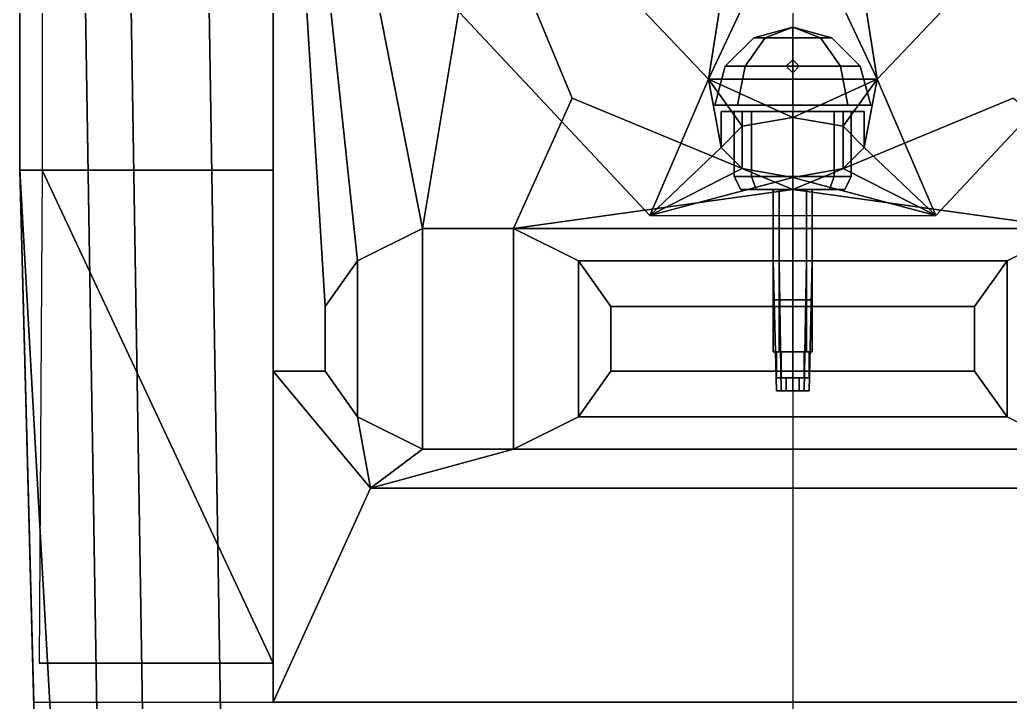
# Model space of a CAD drawing. Header units: millimetres. Extents: x -1.2 to 1.2, y -5.2 to 9.5.
# Drawn here: x -1.19 to 0.335, y -0.96 to 0.092 of the extents above; entities that cross this region are included whole.
import ezdxf

# ---------------------------------------------------------------- set-up
doc = ezdxf.new("R2010")
doc.units = ezdxf.units.MM
for name, color, linetype in [('barrel_37', 1, 'Continuous'), ('h2', 2, 'Continuous'), ('sleeve_37', 5, 'Continuous'), ('superstructure', 3, 'Continuous'), ('turret', 2, 'Continuous')]:
    doc.layers.add(name, color=color, linetype=linetype)

msp = doc.modelspace()

# ---------------------------------------------------------------- linework, layer by layer
for points in [[(-1.146185567010309, 3.680000000000001, -0.1800000000000001), (-1.0425, -2.759999999999999, -0.18), (-1.19, -0.1400000000000006), (-1.19, 2.999999999999999)], [(-1.076185567010309, 3.68, -0.3100000000000001), (-0.9725000000000001, -2.76, -0.31), (-1.0425, -2.76, -0.18), (-1.146185567010309, 3.68, -0.1800000000000001)], [(-0.9561855670103092, 3.68, -0.3700000000000001), (-0.8525, -2.76, -0.37), (-0.9725000000000001, -2.76, -0.31), (-1.076185567010309, 3.68, -0.3100000000000001)], [(0, 3.68, -0.37), (0, -2.76, -0.37), (-0.8525, -2.76, -0.37), (-0.9561855670103092, 3.68, -0.3700000000000001)], [(-1.19, 2.999999999999999), (-1.19, -0.1400000000000003), (-1.19, -0.1400000000000001, 0.3599999999999999), (-1.19, 0.8200000000000001, 0.36)], [(-1.19, 0.8200000000000001, 0.36), (-1.19, -0.1400000000000001, 0.3599999999999999), (-0.8, -0.1400000000000002, 0.3917441860465116), (-0.8, 0.8200000000000001, 0.3917441860465117)], [(-1.19, -0.1400000000000006), (-1.19, -0.1400000000000006), (-1.0425, -2.759999999999998, -0.18), (-1.14, -2.050000000000001)], [(-1.19, -0.1400000000000006), (-1.14, -2.050000000000001), (-1.14, -2.05, 0.38), (-1.168534031413613, -0.96, 0.36)], [(-1.19, -0.1400000000000006), (-1.19, -0.1400000000000006), (-1.168534031413613, -0.96, 0.36), (-1.19, -0.1400000000000001, 0.3599999999999999)], [(-1.19, -0.1400000000000001, 0.3599999999999999), (-1.168534031413613, -0.9600000000000002, 0.36), (-0.8, -0.9599999999999997, 0.3863698801198802), (-0.8, -0.1400000000000002, 0.3917441860465116)]]:
    msp.add_3dface(points)
at = {"layer": 'barrel_37'}
for points in [[(-0.03000000000000001, -0.2800000000000004, 1.45), (-0.02121320343559644, -0.2800000000000004, 1.471213203435596), (-0.02121320343559643, -0.1700000000000001, 1.471213203435596), (-0.03, -0.1700000000000001, 1.45)], [(-0.02121320343559643, -0.2800000000000004, 1.428786796564404), (-0.03000000000000001, -0.2800000000000004, 1.45), (-0.03, -0.1700000000000001, 1.45), (-0.02121320343559642, -0.1700000000000001, 1.428786796564404)], [(-7.959941299845503e-18, -0.2800000000000004, 1.42), (-0.02121320343559643, -0.2800000000000004, 1.428786796564404), (-0.02121320343559642, -0.1700000000000001, 1.428786796564404), (5.510728592200733e-18, -0.1700000000000001, 1.42)], [(-0.02121320343559644, -0.2800000000000004, 1.471213203435596), (-1.530757942277981e-17, -0.2800000000000004, 1.48), (-1.836909530733578e-18, -0.1700000000000001, 1.48), (-0.02121320343559643, -0.1700000000000001, 1.471213203435596)], [(0.02121320343559641, -0.2800000000000004, 1.428786796564404), (-7.959941299845503e-18, -0.2800000000000004, 1.42), (5.510728592200733e-18, -0.1700000000000001, 1.42), (0.02121320343559643, -0.1700000000000001, 1.428786796564404)], [(-1.530757942277981e-17, -0.2800000000000004, 1.48), (0.02121320343559641, -0.2800000000000004, 1.471213203435596), (0.02121320343559642, -0.1700000000000001, 1.471213203435596), (-1.836909530733578e-18, -0.1700000000000001, 1.48)], [(0.02121320343559641, -0.2800000000000004, 1.471213203435596), (0.02999999999999999, -0.2800000000000004, 1.45), (0.03, -0.1700000000000001, 1.45), (0.02121320343559642, -0.1700000000000001, 1.471213203435596)], [(0.02999999999999999, -0.2800000000000004, 1.45), (0.02121320343559641, -0.2800000000000004, 1.428786796564404), (0.02121320343559643, -0.1700000000000001, 1.428786796564404), (0.03, -0.1700000000000001, 1.45)], [(-0.02121320343559643, -0.2800000000000004, 1.471213203435596), (-0.03000000000000001, -0.2800000000000004, 1.45), (-0.02500000000000004, -0.4800000000000006, 1.45), (-0.01767766952966372, -0.4800000000000006, 1.467677669529664)], [(-0.03000000000000001, -0.2800000000000004, 1.45), (-0.02121320343559644, -0.2800000000000004, 1.428786796564404), (-0.01767766952966373, -0.4800000000000006, 1.432322330470336), (-0.02500000000000004, -0.4800000000000006, 1.45)], [(-7.959941299845503e-18, -0.2800000000000004, 1.48), (-0.02121320343559643, -0.2800000000000004, 1.471213203435596), (-0.01767766952966372, -0.4800000000000006, 1.467677669529664), (-3.337052314165995e-17, -0.4800000000000006, 1.475)], [(-0.02121320343559644, -0.2800000000000004, 1.428786796564404), (-1.530757942277981e-17, -0.2800000000000004, 1.42), (-3.949355491077177e-17, -0.4800000000000006, 1.425), (-0.01767766952966373, -0.4800000000000006, 1.432322330470336)], [(0.02121320343559641, -0.2800000000000004, 1.471213203435596), (-7.959941299845503e-18, -0.2800000000000004, 1.48), (-3.337052314165995e-17, -0.4800000000000006, 1.475), (0.01767766952966365, -0.4800000000000006, 1.467677669529664)], [(-1.530757942277981e-17, -0.2800000000000004, 1.42), (0.02121320343559641, -0.2800000000000004, 1.428786796564404), (0.01767766952966365, -0.4800000000000006, 1.432322330470336), (-3.949355491077177e-17, -0.4800000000000006, 1.425)], [(0.02999999999999999, -0.2800000000000004, 1.45), (0.02121320343559641, -0.2800000000000004, 1.471213203435596), (0.01767766952966365, -0.4800000000000006, 1.467677669529664), (0.02499999999999996, -0.4800000000000006, 1.45)], [(0.02121320343559641, -0.2800000000000004, 1.428786796564404), (0.02999999999999999, -0.2800000000000004, 1.45), (0.02499999999999996, -0.4800000000000006, 1.45), (0.01767766952966365, -0.4800000000000006, 1.432322330470336)], [(0.01767766952966365, -0.4800000000000006, 1.432322330470336), (-0.02500000000000004, -0.4800000000000006, 1.45), (-0.01767766952966373, -0.4800000000000006, 1.432322330470336), (-3.969752044447065e-17, -0.4800000000000006, 1.425)], [(0.02499999999999996, -0.4800000000000006, 1.45), (-0.01767766952966372, -0.4800000000000006, 1.467677669529664), (-0.02500000000000004, -0.4800000000000006, 1.45), (0.01767766952966365, -0.4800000000000006, 1.432322330470336)], [(0.01767766952966365, -0.4800000000000006, 1.467677669529664), (-3.337052314165995e-17, -0.4800000000000006, 1.475), (-0.01767766952966372, -0.4800000000000006, 1.467677669529664), (0.02499999999999996, -0.4800000000000006, 1.45)]]:
    msp.add_3dface(points, dxfattribs=at)
at = {"layer": 'h2'}
msp.add_3dface([(0, 3.68, -0.37), (0, -2.76, -0.37), (0.8525, -2.76, -0.37), (0.9561855670103094, 3.68, -0.3700000000000001)], dxfattribs=at)
at = {"layer": 'sleeve_37'}
for points in [[(-0.06363961030678927, -0.05, 1.473639610306789), (-0.09, -0.05, 1.41), (-0.09, -0.15, 1.41), (-0.06363961030678927, -0.15, 1.473639610306789)], [(-0.09, -0.05, 1.41), (-0.06363961030678929, -0.05, 1.346360389693211), (-0.06363961030678929, -0.15, 1.346360389693211), (-0.09, -0.15, 1.41)], [(-0.06363961030678929, -0.05, 1.346360389693211), (-1.653218577660209e-17, -0.05, 1.32), (-1.653218577660209e-17, -0.15, 1.32), (-0.06363961030678929, -0.15, 1.346360389693211)], [(5.510728592200698e-18, -0.05, 1.5), (-0.06363961030678927, -0.05, 1.473639610306789), (-0.06363961030678927, -0.15, 1.473639610306789), (5.510728592200698e-18, -0.15, 1.5)], [(-1.653218577660209e-17, -0.05, 1.32), (0.06363961030678926, -0.05, 1.346360389693211), (0.06363961030678926, -0.15, 1.346360389693211), (-1.653218577660209e-17, -0.15, 1.32)], [(0.06363961030678927, -0.05, 1.473639610306789), (5.510728592200698e-18, -0.05, 1.5), (5.510728592200698e-18, -0.15, 1.5), (0.06363961030678927, -0.15, 1.473639610306789)], [(0.09, -0.05, 1.41), (0.06363961030678927, -0.05, 1.473639610306789), (0.06363961030678927, -0.15, 1.473639610306789), (0.09, -0.15, 1.41)], [(0.06363961030678926, -0.05, 1.346360389693211), (0.09, -0.05, 1.41), (0.09, -0.15, 1.41), (0.06363961030678926, -0.15, 1.346360389693211)], [(-0.08, -0.17, 1.41), (-0.05656854249492381, -0.17, 1.466568542494924), (-0.06363961030678929, -0.15, 1.473639610306789), (-0.09, -0.15, 1.41)], [(-0.0565685424949238, -0.17, 1.353431457505076), (-0.08, -0.17, 1.41), (-0.09, -0.15, 1.41), (-0.06363961030678927, -0.15, 1.346360389693211)], [(-0.05656854249492381, -0.17, 1.466568542494924), (-1.469527624586853e-17, -0.17, 1.49), (-1.653218577660209e-17, -0.1500000000000001, 1.5), (-0.06363961030678929, -0.15, 1.473639610306789)], [(4.898425415289509e-18, -0.17, 1.33), (-0.0565685424949238, -0.17, 1.353431457505076), (-0.06363961030678927, -0.15, 1.346360389693211), (5.510728592200698e-18, -0.15, 1.32)], [(-1.469527624586853e-17, -0.17, 1.49), (0.05656854249492379, -0.17, 1.466568542494924), (0.06363961030678926, -0.15, 1.473639610306789), (-1.653218577660209e-17, -0.1500000000000001, 1.5)], [(0.0565685424949238, -0.17, 1.353431457505076), (4.898425415289509e-18, -0.17, 1.33), (5.510728592200698e-18, -0.15, 1.32), (0.06363961030678927, -0.15, 1.346360389693211)], [(0.05656854249492379, -0.17, 1.466568542494924), (0.08, -0.17, 1.41), (0.09, -0.15, 1.41), (0.06363961030678926, -0.15, 1.473639610306789)], [(0.08, -0.17, 1.41), (0.0565685424949238, -0.17, 1.353431457505076), (0.06363961030678927, -0.15, 1.346360389693211), (0.09, -0.15, 1.41)], [(-0.08000000000000007, -0.1700000000000001, 1.41), (-0.05656854249492405, -0.1700000000000001, 1.353431457505076), (-0.02121320343559642, -0.1700000000000001, 1.368786796564404), (-0.03, -0.1700000000000001, 1.39)], [(-0.05656854249492382, -0.17, 1.466568542494924), (-0.08000000000000007, -0.17, 1.41), (-0.03, -0.1700000000000001, 1.39), (-0.02121320343559643, -0.1700000000000001, 1.411213203435597)], [(-0.02121320343559643, -0.1700000000000001, 1.471213203435596), (-0.05656854249492382, -0.17, 1.466568542494924), (-0.03, -0.1700000000000001, 1.45)], [(0, -0.17, 1.49), (-0.05656854249492382, -0.17, 1.466568542494924), (-0.02121320343559643, -0.1700000000000001, 1.471213203435596), (0, -0.1700000000000001, 1.48)], [(-0.03, -0.1700000000000001, 1.45), (-0.05656854249492392, -0.17, 1.466568542494924), (-0.02121320343559643, -0.1700000000000001, 1.411213203435597), (-0.02121320343559642, -0.1700000000000001, 1.428786796564404)], [(-0.05656854249492382, -0.17, 1.353431457505076), (-3.06287113727155e-17, -0.17, 1.33), (5.510728592200733e-18, -0.1700000000000001, 1.36), (-0.02121320343559642, -0.1700000000000001, 1.368786796564404)], [(-0.03000000000000001, -0.2800000000000004, 1.39), (-0.02121320343559644, -0.2800000000000004, 1.411213203435597), (-0.02121320343559643, -0.1700000000000001, 1.411213203435597), (-0.03, -0.1700000000000001, 1.39)], [(-0.02121320343559645, -0.4200000000000001, 1.368786796564404), (-0.03000000000000003, -0.4200000000000001, 1.39), (-0.03, -0.1700000000000001, 1.39), (-0.02121320343559642, -0.1700000000000001, 1.368786796564404)], [(-0.02121320343559642, -0.1700000000000001, 1.428786796564404), (-0.02121320343559642, -0.1700000000000001, 1.428786796564404), (-0.02121320343559644, -0.1700000000000001, 1.411213203435597), (-5.342948306008566e-16, -0.1700000000000001, 1.42)], [(-0.02121320343559644, -0.2800000000000004, 1.411213203435597), (-1.530757942277981e-17, -0.2800000000000004, 1.420000000000001), (-1.836909530733578e-18, -0.1700000000000001, 1.420000000000001), (-0.02121320343559643, -0.1700000000000001, 1.411213203435597)], [(-2.51044302533587e-17, -0.4200000000000001, 1.36), (-0.02121320343559645, -0.4200000000000001, 1.368786796564404), (-0.02121320343559642, -0.1700000000000001, 1.368786796564404), (5.510728592200733e-18, -0.1700000000000001, 1.36)], [(0.05656854249492379, -0.17, 1.466568542494924), (0, -0.17, 1.49), (0, -0.1700000000000001, 1.48), (0.02121320343559642, -0.1700000000000001, 1.471213203435596)], [(0.02121320343559643, -0.1700000000000001, 1.428786796564404), (0.02121320343559643, -0.1700000000000001, 1.428786796564404), (6.938893903907228e-18, -0.1700000000000001, 1.42), (0.02121320343559642, -0.1700000000000001, 1.411213203435597)], [(-3.06287113727155e-17, -0.17, 1.33), (0.05656854249492382, -0.17, 1.353431457505076), (0.02121320343559643, -0.1700000000000001, 1.368786796564404), (5.510728592200733e-18, -0.1700000000000001, 1.36)], [(-1.530757942277981e-17, -0.2800000000000004, 1.420000000000001), (0.02121320343559641, -0.2800000000000004, 1.411213203435597), (0.02121320343559642, -0.1700000000000001, 1.411213203435597), (-1.836909530733578e-18, -0.1700000000000001, 1.420000000000001)], [(0.0212132034355964, -0.4200000000000001, 1.368786796564404), (-2.51044302533587e-17, -0.4200000000000001, 1.36), (5.510728592200733e-18, -0.1700000000000001, 1.36), (0.02121320343559643, -0.1700000000000001, 1.368786796564404)], [(0.056568542494924, -0.17, 1.466568542494924), (0.02121320343559642, -0.1700000000000001, 1.471213203435596), (0.02121320343559642, -0.1700000000000001, 1.471213203435596), (0.03, -0.1700000000000001, 1.45)], [(0.056568542494924, -0.17, 1.466568542494924), (0.03, -0.1700000000000001, 1.45), (0.02121320343559643, -0.1700000000000001, 1.428786796564404), (0.02121320343559642, -0.1700000000000001, 1.411213203435597)], [(0.08000000000000007, -0.17, 1.41), (0.05656854249492382, -0.17, 1.466568542494924), (0.02121320343559642, -0.1700000000000001, 1.411213203435597), (0.03, -0.1700000000000001, 1.39)], [(0.05656854249492382, -0.17, 1.353431457505076), (0.08000000000000007, -0.17, 1.41), (0.03, -0.1700000000000001, 1.39), (0.02121320343559643, -0.1700000000000001, 1.368786796564404)], [(0.02121320343559641, -0.2800000000000004, 1.411213203435597), (0.02999999999999999, -0.2800000000000004, 1.39), (0.03, -0.1700000000000001, 1.39), (0.02121320343559642, -0.1700000000000001, 1.411213203435597)], [(0.02999999999999997, -0.4200000000000001, 1.39), (0.0212132034355964, -0.4200000000000001, 1.368786796564404), (0.02121320343559643, -0.1700000000000001, 1.368786796564404), (0.03, -0.1700000000000001, 1.39)], [(-0.03000000000000001, -0.2800000000000004, 1.46), (-0.02121320343559644, -0.2800000000000004, 1.481213203435597), (-0.02121320343559644, -0.2800000000000004, 1.471213203435596), (-0.03000000000000001, -0.2800000000000004, 1.45)], [(-0.03000000000000002, -0.3400000000000009, 1.46), (-0.02121320343559645, -0.3400000000000009, 1.481213203435597), (-0.02121320343559644, -0.2800000000000004, 1.481213203435597), (-0.03000000000000001, -0.2800000000000004, 1.46)], [(-0.02121320343559644, -0.2800000000000004, 1.411213203435597), (-0.03000000000000001, -0.2800000000000004, 1.45), (-0.02121320343559643, -0.2800000000000004, 1.428786796564404)], [(-0.03000000000000001, -0.2800000000000004, 1.39), (-0.03000000000000001, -0.2800000000000004, 1.45), (-0.02121320343559644, -0.2800000000000004, 1.411213203435597)], [(-0.03000000000000002, -0.3400000000000009, 1.39), (-0.03000000000000002, -0.3400000000000009, 1.46), (-0.03000000000000001, -0.2800000000000004, 1.46), (-0.03000000000000001, -0.2800000000000004, 1.39)], [(-0.02121320343559644, -0.2800000000000004, 1.411213203435597), (-0.02121320343559643, -0.2800000000000004, 1.428786796564404), (-1.694011684399985e-17, -0.2800000000000004, 1.420000000000001)], [(-0.02121320343559644, -0.2800000000000004, 1.481213203435597), (-1.694011684399985e-17, -0.2800000000000004, 1.49), (-1.530757942277981e-17, -0.2800000000000004, 1.48), (-0.02121320343559644, -0.2800000000000004, 1.471213203435596)], [(-0.02121320343559645, -0.3400000000000009, 1.481213203435597), (-2.265521754571413e-17, -0.3400000000000009, 1.49), (-1.530757942277981e-17, -0.2800000000000004, 1.49), (-0.02121320343559644, -0.2800000000000004, 1.481213203435597)], [(0.02121320343559641, -0.2800000000000004, 1.411213203435597), (-1.694011684400202e-17, -0.2800000000000182, 1.420000000000001), (0.02121320343559641, -0.2800000000000004, 1.428786796564404)], [(-1.694011684399985e-17, -0.2800000000000004, 1.49), (0.02121320343559641, -0.2800000000000004, 1.481213203435597), (0.02121320343559641, -0.2800000000000004, 1.471213203435596), (-1.530757942277981e-17, -0.2800000000000004, 1.48)], [(-2.265521754571413e-17, -0.3400000000000009, 1.49), (0.0212132034355964, -0.3400000000000009, 1.481213203435597), (0.02121320343559641, -0.2800000000000004, 1.481213203435597), (-1.530757942277981e-17, -0.2800000000000004, 1.49)], [(0.02121320343559641, -0.2800000000000004, 1.481213203435597), (0.02999999999999999, -0.2800000000000004, 1.46), (0.02999999999999999, -0.2800000000000004, 1.45), (0.02121320343559641, -0.2800000000000004, 1.471213203435596)], [(0.0212132034355964, -0.3400000000000009, 1.481213203435597), (0.02999999999999998, -0.3400000000000009, 1.46), (0.02999999999999999, -0.2800000000000004, 1.46), (0.02121320343559641, -0.2800000000000004, 1.481213203435597)], [(0.02121320343559664, -0.2800000000000182, 1.411213203435597), (0.02121320343559641, -0.2800000000000182, 1.428786796564404), (0.02999999999999999, -0.2800000000000004, 1.45)], [(0.02999999999999999, -0.2800000000000004, 1.39), (0.02121320343559641, -0.2800000000000182, 1.411213203435598), (0.02999999999999999, -0.2800000000000004, 1.45)], [(0.02999999999999998, -0.3400000000000009, 1.46), (0.02999999999999998, -0.3400000000000009, 1.39), (0.02999999999999999, -0.2800000000000004, 1.39), (0.02999999999999999, -0.2800000000000004, 1.46)], [(-0.02121320343559645, -0.3400000000000009, 1.481213203435597), (-0.03000000000000002, -0.3400000000000009, 1.46), (-0.03000000000000002, -0.3400000000000009, 1.45), (-0.02121320343559645, -0.3400000000000009, 1.471213203435596)], [(-0.03000000000000002, -0.3400000000000009, 1.39), (-0.02121320343559645, -0.3399999999999831, 1.411213203435598), (-0.03000000000000002, -0.3400000000000009, 1.45)], [(-0.02121320343559667, -0.3399999999999831, 1.411213203435597), (-0.02121320343559645, -0.3399999999999831, 1.428786796564404), (-0.03000000000000002, -0.3400000000000009, 1.45)], [(-0.03000000000000003, -0.4200000000000001, 1.39), (-0.02121320343559645, -0.4200000000000001, 1.411213203435597), (-0.02121320343559645, -0.3400000000000009, 1.411213203435597), (-0.03000000000000002, -0.3400000000000009, 1.39)], [(-0.02121320343559645, -0.3400000000000009, 1.411213203435597), (-2.102268012448975e-17, -0.3399999999999831, 1.420000000000001), (-0.02121320343559645, -0.3400000000000009, 1.428786796564404)], [(-0.02121320343559645, -0.4200000000000001, 1.411213203435597), (-3.245206837629301e-17, -0.4200000000000001, 1.420000000000001), (-2.265521754571413e-17, -0.3400000000000009, 1.420000000000001), (-0.02121320343559645, -0.3400000000000009, 1.411213203435597)], [(-2.102268012449409e-17, -0.3400000000000009, 1.49), (-0.02121320343559645, -0.3400000000000009, 1.481213203435597), (-0.02121320343559645, -0.3400000000000009, 1.471213203435596), (-2.265521754571413e-17, -0.3400000000000009, 1.48)], [(0.0212132034355964, -0.3400000000000009, 1.411213203435597), (0.0212132034355964, -0.3400000000000009, 1.428786796564404), (-2.102268012449409e-17, -0.3400000000000009, 1.420000000000001)], [(-3.245206837629301e-17, -0.4200000000000001, 1.420000000000001), (0.0212132034355964, -0.4200000000000001, 1.411213203435597), (0.0212132034355964, -0.3400000000000009, 1.411213203435597), (-2.265521754571413e-17, -0.3400000000000009, 1.420000000000001)], [(0.0212132034355964, -0.3400000000000009, 1.481213203435597), (-2.102268012449409e-17, -0.3400000000000009, 1.49), (-2.265521754571413e-17, -0.3400000000000009, 1.48), (0.0212132034355964, -0.3400000000000009, 1.471213203435596)], [(0.02999999999999997, -0.3400000000000009, 1.46), (0.0212132034355964, -0.3400000000000009, 1.481213203435597), (0.0212132034355964, -0.3400000000000009, 1.471213203435596), (0.02999999999999997, -0.3400000000000009, 1.45)], [(0.02999999999999997, -0.3400000000000009, 1.39), (0.02999999999999997, -0.3400000000000009, 1.45), (0.0212132034355964, -0.3400000000000009, 1.411213203435597)], [(0.0212132034355964, -0.3400000000000009, 1.411213203435597), (0.02999999999999997, -0.3400000000000009, 1.45), (0.0212132034355964, -0.3400000000000009, 1.428786796564404)], [(0.0212132034355964, -0.4200000000000001, 1.411213203435597), (0.02999999999999997, -0.4200000000000001, 1.39), (0.02999999999999998, -0.3400000000000009, 1.39), (0.0212132034355964, -0.3400000000000009, 1.411213203435597)], [(-0.02500000000000038, -0.4200000000000001, 1.39), (-0.01767766952966413, -0.4200000000000001, 1.407677669529664), (-0.02121320343559721, -0.4200000000000001, 1.411213203435596), (-0.03000000000000072, -0.4200000000000001, 1.39)], [(-0.01767766952966413, -0.4200000000000001, 1.372322330470337), (-0.02500000000000038, -0.4200000000000001, 1.39), (-0.03000000000000072, -0.4200000000000001, 1.39), (-0.02121320343559721, -0.4200000000000001, 1.368786796564404)], [(-0.01767766952966372, -0.4600000000000001, 1.372322330470337), (-0.02500000000000004, -0.4600000000000001, 1.39), (-0.02500000000000003, -0.4200000000000001, 1.39), (-0.01767766952966371, -0.4200000000000001, 1.372322330470337)], [(-0.02500000000000004, -0.4600000000000001, 1.39), (-0.01767766952966372, -0.4600000000000001, 1.407677669529664), (-0.01767766952966372, -0.4200000000000001, 1.407677669529664), (-0.02500000000000003, -0.4200000000000001, 1.39)], [(-0.01767766952966368, -0.4200000000000001, 1.407677669529664), (-3.061515884555943e-17, -0.4200000000000001, 1.415), (-4.74704368695622e-16, -0.4200000000000001, 1.420000000000001), (-0.02121320343559677, -0.4200000000000001, 1.411213203435597)], [(-1.492065477247371e-17, -0.4200000000000001, 1.365), (-0.01767766952966371, -0.4200000000000001, 1.372322330470336), (-0.02121320343559644, -0.4200000000000001, 1.368786796564403), (-1.178175395785641e-17, -0.4200000000000001, 1.359999999999999)], [(-3.092131043401508e-17, -0.4600000000000001, 1.365), (-0.01767766952966372, -0.4600000000000001, 1.372322330470337), (-0.01767766952966371, -0.4200000000000001, 1.372322330470337), (-2.602288501872554e-17, -0.4200000000000001, 1.365)], [(-0.01767766952966372, -0.4600000000000001, 1.407677669529664), (-3.70443422031269e-17, -0.4600000000000001, 1.415), (-3.214591678783736e-17, -0.4200000000000001, 1.415), (-0.01767766952966372, -0.4200000000000001, 1.407677669529664)], [(0.01767766952966363, -0.420000000000001, 1.372322330470336), (-3.061515884555963e-17, -0.420000000000001, 1.365), (4.13474051004503e-16, -0.420000000000001, 1.359999999999999), (0.02121320343559671, -0.420000000000001, 1.368786796564403)], [(-3.214591678783736e-17, -0.4200000000000001, 1.415), (0.01767766952966366, -0.4200000000000001, 1.407677669529664), (0.0212132034355964, -0.4200000000000001, 1.411213203435597), (-3.245206837629301e-17, -0.4200000000000001, 1.420000000000001)], [(0.01767766952966366, -0.4600000000000001, 1.372322330470337), (-3.092131043401508e-17, -0.4600000000000001, 1.365), (-2.602288501872554e-17, -0.4200000000000001, 1.365), (0.01767766952966366, -0.4200000000000001, 1.372322330470337)], [(-3.70443422031269e-17, -0.4600000000000001, 1.415), (0.01767766952966365, -0.4600000000000001, 1.407677669529664), (0.01767766952966366, -0.4200000000000001, 1.407677669529664), (-3.214591678783736e-17, -0.4200000000000001, 1.415)], [(0.02500000000000033, -0.4200000000000001, 1.39), (0.01767766952966407, -0.4200000000000001, 1.372322330470336), (0.02121320343559716, -0.4200000000000001, 1.368786796564404), (0.03000000000000067, -0.4200000000000001, 1.39)], [(0.01767766952966407, -0.4200000000000001, 1.407677669529664), (0.02500000000000033, -0.4200000000000001, 1.39), (0.03000000000000067, -0.4200000000000001, 1.39), (0.02121320343559671, -0.4200000000000001, 1.411213203435597)], [(0.02499999999999997, -0.4600000000000001, 1.39), (0.01767766952966366, -0.4600000000000001, 1.372322330470337), (0.01767766952966366, -0.4200000000000001, 1.372322330470337), (0.02499999999999997, -0.4200000000000001, 1.39)], [(0.01767766952966365, -0.4600000000000001, 1.407677669529664), (0.02499999999999997, -0.4600000000000001, 1.39), (0.02499999999999997, -0.4200000000000001, 1.39), (0.01767766952966366, -0.4200000000000001, 1.407677669529664)], [(-0.01000000000000027, -0.4600000000000001, 1.39), (-0.01000000000000027, -0.4600000000000001, 1.39), (-0.01767766952966413, -0.4600000000000001, 1.407677669529664), (-0.02500000000000039, -0.4600000000000001, 1.39)], [(-4.796027941109116e-16, -0.4600000000000001, 1.38), (-0.01000000000000027, -0.4600000000000001, 1.39), (-0.02500000000000039, -0.4600000000000001, 1.39), (-0.01767766952966413, -0.4600000000000001, 1.372322330470336)], [(-2.876567648718608e-17, -0.4600000000000001, 1.38), (-2.984808580852586e-17, -0.4600000000000001, 1.38), (-0.01767766952966371, -0.4600000000000001, 1.372322330470336), (-1.981908018776326e-17, -0.4600000000000001, 1.365)], [(-0.01000000000000004, -0.4600000000000001, 1.39), (-3.551358426084897e-17, -0.4600000000000001, 1.4), (-3.551358426084897e-17, -0.4600000000000001, 1.415), (-0.01767766952966372, -0.4600000000000001, 1.407677669529664)], [(-3.612588743776026e-17, -0.4800000000000006, 1.380000000000001), (-0.01000000000000004, -0.4800000000000006, 1.39), (-0.01000000000000004, -0.4600000000000001, 1.39), (-3.367667473011539e-17, -0.4600000000000001, 1.380000000000001)], [(-0.01000000000000004, -0.4800000000000006, 1.39), (-3.857510014540503e-17, -0.4800000000000006, 1.4), (-3.612588743776016e-17, -0.4600000000000001, 1.4), (-0.01000000000000004, -0.4600000000000001, 1.39)], [(0.009999999999999964, -0.4600000000000001, 1.389999999999999), (-2.984808580852586e-17, -0.4600000000000001, 1.38), (-2.134983813004138e-17, -0.4600000000000001, 1.365), (0.01767766952966366, -0.4600000000000001, 1.372322330470336)], [(4.085756255892136e-16, -0.4600000000000001, 1.4), (0.01000000000000019, -0.4600000000000001, 1.39), (0.02500000000000032, -0.4600000000000001, 1.39), (0.01767766952966406, -0.4600000000000001, 1.407677669529664)], [(-3.659599358218895e-17, -0.4600000000000001, 1.4), (-3.551358426084897e-17, -0.4600000000000001, 1.4), (0.01767766952966365, -0.4600000000000001, 1.407677669529664), (-3.70443422031269e-17, -0.4600000000000001, 1.415)], [(0.009999999999999962, -0.4800000000000006, 1.39), (-3.612588743776026e-17, -0.4800000000000006, 1.380000000000001), (-3.367667473011539e-17, -0.4600000000000001, 1.380000000000001), (0.009999999999999964, -0.4600000000000001, 1.39)], [(-3.857510014540503e-17, -0.4800000000000006, 1.4), (0.009999999999999962, -0.4800000000000006, 1.39), (0.009999999999999964, -0.4600000000000001, 1.39), (-3.612588743776016e-17, -0.4600000000000001, 1.4)], [(0.01000000000000019, -0.4600000000000001, 1.39), (0.01000000000000019, -0.4600000000000001, 1.39), (0.01767766952966406, -0.4600000000000001, 1.372322330470336), (0.02500000000000032, -0.4600000000000001, 1.39)], [(-0.01000000000000004, -0.4800000000000006, 1.39), (-3.622807349251703e-17, -0.4800000000000006, 1.380000000000001), (0.009999999999999962, -0.4800000000000006, 1.39), (-3.857510014540503e-17, -0.4800000000000006, 1.4)]]:
    msp.add_3dface(points, dxfattribs=at)
at = {"layer": 'superstructure'}
for points in [[(-0.8, 0.8200000000000001, 0.59), (-0.8, -0.9, 0.5899999999999997), (-0.8, -0.45, 0.8799999999999999), (-0.8, 0.9400000000000001, 0.88)], [(-0.8, 0.9400000000000001, 0.88), (-0.8, -0.4500000000000001, 0.88), (-0.8, -0.4500000000000001, 1.14), (-0.8, 0.9400000000000001, 1.14)], [(-0.7200000000000002, -0.3500000000000001, 1.140000000000001), (-0.8, 0.94, 1.140000000000001), (-0.8, -0.4500000000000001, 1.140000000000001), (-0.7200000000000002, -0.4500000000000002, 1.140000000000001)], [(-0.6699999999999999, -0.28, 1.140000000000001), (-0.8, 0.9400000000000002, 1.140000000000001), (-0.8, 0.9400000000000002, 1.140000000000001), (-0.7200000000000002, -0.3500000000000001, 1.140000000000001)], [(-0.5699999999999998, -0.2300000000000002, 1.140000000000001), (-0.8, 0.9400000000000002, 1.140000000000001), (-0.8, 0.9400000000000002, 1.140000000000001), (-0.6699999999999999, -0.28, 1.140000000000001)], [(-0.8, 0.9400000000000006, 1.140000000000001), (-0.8, 0.9400000000000006, 1.140000000000001), (-0.5699999999999998, -0.2300000000000002, 1.140000000000001), (-0.48, 0.3100000000000001, 1.140000000000001)], [(-1.155619930475087, 0.8200000000000002, 0.3627983777520278), (-1.155619930475087, -0.14, 0.3627983777520277), (-0.8, -0.9000000000000001, 0.5899999999999997), (-0.8, 0.8200000000000001, 0.59)], [(-0.4300000000000002, -0.2300000000000002, 1.140000000000001), (-0.3394112549695428, -0.02941125496954267, 1.140000000000001), (-0.48, 0.3100000000000001, 1.140000000000001), (-0.5699999999999998, -0.2300000000000002, 1.140000000000001)], [(-0.48, 0.3100000000000001, 1.140000000000001), (-0.3394112549695428, -0.02941125496954267, 1.140000000000001), (-0.3394112549695428, -0.02941125496954267, 1.16), (-0.48, 0.3100000000000001, 1.16)], [(-0.4300000000000006, -0.2300000000000002, 1.140000000000001), (-0.4300000000000006, -0.2300000000000002, 1.140000000000001), (-8.817165747521116e-17, -0.1699999999999999, 1.140000000000001), (-0.3394112549695428, -0.02941125496954267, 1.140000000000001)], [(-0.3394112549695428, -0.02941125496954267, 1.140000000000001), (-8.817165747521116e-17, -0.1699999999999999, 1.140000000000001), (-8.817165747521116e-17, -0.1699999999999999, 1.16), (-0.3394112549695428, -0.02941125496954267, 1.16)], [(-8.817165747521116e-17, -0.1699999999999999, 1.140000000000001), (0.3394112549695427, -0.02941125496954289, 1.140000000000001), (0.3394112549695427, -0.02941125496954289, 1.16), (-8.817165747521116e-17, -0.1699999999999999, 1.16)], [(0.4300000000000002, -0.2300000000000002, 1.140000000000001), (0.5699999999999998, -0.2300000000000002, 1.140000000000001), (0.3394112549695427, -0.02941125496954289, 1.140000000000001), (-1.110223024625157e-16, -0.1699999999999999, 1.140000000000001)], [(-1.155619930475087, -0.14, 0.3627983777520277), (-1.16, -0.9, 0.36), (-0.8, -0.9, 0.5899999999999999)], [(-0.4300000000000002, -0.2300000000000004, 1.140000000000001), (-0.4300000000000002, -0.2300000000000004, 1.140000000000001), (0.4300000000000002, -0.2300000000000002, 1.140000000000001), (-1.110223024625157e-16, -0.1699999999999999, 1.140000000000001)], [(-0.5699999999999998, -0.2300000000000002, 1.199999999999999), (-0.5699999999999998, -0.2300000000000002, 1.140000000000001), (-0.6699999999999999, -0.28, 1.140000000000001), (-0.6699999999999999, -0.28, 1.199999999999999)], [(-0.5699999999999998, -0.2300000000000002, 1.199999999999999), (-0.6699999999999999, -0.28, 1.199999999999999), (-0.6699999999999999, -0.5200000000000002, 1.199999999999999), (-0.57, -0.5700000000000001, 1.199999999999999)], [(-0.4300000000000002, -0.2300000000000002, 1.199999999999999), (-0.4300000000000002, -0.2300000000000002, 1.140000000000001), (-0.5699999999999998, -0.2300000000000002, 1.140000000000001), (-0.5699999999999998, -0.2300000000000002, 1.199999999999999)], [(-0.4300000000000004, -0.2300000000000002, 1.199999999999999), (-0.5699999999999998, -0.2300000000000002, 1.199999999999999), (-0.5699999999999998, -0.5700000000000002, 1.199999999999999), (-0.4300000000000004, -0.5700000000000001, 1.199999999999999)], [(-0.3300000000000003, -0.28, 1.199999999999999), (-0.3300000000000003, -0.28, 1.140000000000001), (-0.4300000000000004, -0.2300000000000002, 1.140000000000001), (-0.4300000000000004, -0.2300000000000002, 1.199999999999999)], [(-0.3300000000000003, -0.28, 1.199999999999999), (-0.4300000000000004, -0.2300000000000002, 1.199999999999999), (-0.4300000000000004, -0.5700000000000002, 1.199999999999999), (-0.3300000000000003, -0.5200000000000002, 1.199999999999999)], [(-0.3300000000000003, -0.2800000000000001, 1.140000000000001), (0.3300000000000001, -0.28, 1.140000000000001), (0.4300000000000002, -0.2300000000000002, 1.140000000000001), (-0.4300000000000004, -0.2300000000000003, 1.140000000000001)], [(0.4300000000000002, -0.2300000000000002, 1.199999999999999), (0.3300000000000001, -0.28, 1.199999999999999), (0.3300000000000001, -0.5200000000000002, 1.199999999999999), (0.43, -0.5700000000000001, 1.199999999999999)], [(0.4300000000000002, -0.2300000000000002, 1.199999999999999), (0.4300000000000002, -0.2300000000000002, 1.140000000000001), (0.3300000000000001, -0.28, 1.140000000000001), (0.3300000000000001, -0.28, 1.199999999999999)], [(-0.6699999999999999, -0.28, 1.199999999999999), (-0.6699999999999999, -0.28, 1.140000000000001), (-0.7200000000000002, -0.3500000000000001, 1.140000000000001), (-0.7200000000000002, -0.3500000000000001, 1.199999999999999)], [(-0.6699999999999999, -0.28, 1.199999999999999), (-0.7200000000000002, -0.3500000000000001, 1.199999999999999), (-0.7200000000000002, -0.4500000000000002, 1.199999999999999), (-0.6699999999999999, -0.5200000000000002, 1.199999999999999)], [(-0.28, -0.3500000000000001, 1.199999999999999), (-0.28, -0.3500000000000001, 1.140000000000001), (-0.3300000000000003, -0.28, 1.140000000000001), (-0.3300000000000003, -0.28, 1.199999999999999)], [(-0.28, -0.3500000000000001, 1.199999999999999), (-0.3300000000000003, -0.28, 1.199999999999999), (-0.3300000000000003, -0.5200000000000002, 1.199999999999999), (-0.28, -0.4500000000000002, 1.199999999999999)], [(-0.28, -0.3500000000000001, 1.140000000000001), (0.2799999999999998, -0.3500000000000001, 1.140000000000001), (0.3300000000000001, -0.28, 1.140000000000001), (-0.3300000000000003, -0.28, 1.140000000000001)], [(0.3300000000000001, -0.28, 1.199999999999999), (0.2799999999999999, -0.3500000000000001, 1.199999999999999), (0.2799999999999999, -0.4500000000000002, 1.199999999999999), (0.3300000000000001, -0.5200000000000002, 1.199999999999999)], [(0.3300000000000001, -0.28, 1.199999999999999), (0.3300000000000001, -0.28, 1.140000000000001), (0.2799999999999999, -0.3500000000000001, 1.140000000000001), (0.2799999999999999, -0.3500000000000001, 1.199999999999999)], [(-0.7200000000000002, -0.3500000000000001, 1.199999999999999), (-0.7200000000000002, -0.3500000000000001, 1.140000000000001), (-0.7200000000000002, -0.4500000000000002, 1.140000000000001), (-0.7200000000000002, -0.4500000000000002, 1.199999999999999)], [(-0.28, -0.4500000000000002, 1.199999999999999), (-0.28, -0.4500000000000002, 1.140000000000001), (-0.28, -0.3500000000000001, 1.140000000000001), (-0.28, -0.3500000000000001, 1.199999999999999)], [(-0.28, -0.4500000000000002, 1.140000000000001), (0.2799999999999998, -0.4500000000000002, 1.140000000000001), (0.2799999999999998, -0.3500000000000001, 1.140000000000001), (-0.28, -0.3500000000000001, 1.140000000000001)], [(0.2799999999999999, -0.3500000000000001, 1.199999999999999), (0.2799999999999999, -0.3500000000000001, 1.140000000000001), (0.2799999999999999, -0.4500000000000002, 1.140000000000001), (0.2799999999999999, -0.4500000000000002, 1.199999999999999)], [(-0.8, -0.9000000000000001, 0.5899999999999996), (-0.8, -0.9000000000000001, 0.5899999999999996), (-0.8, -0.9599999999999997, 0.8799999999999999), (-0.8, -0.45, 0.8799999999999999)], [(-0.8, -0.4500000000000001, 0.88), (-0.65, -0.6299999999999999, 0.88), (-0.65, -0.6299999999999999, 1.14), (-0.8, -0.4500000000000001, 1.14)], [(-0.8, -0.9599999999999997, 0.8799999999999999), (-0.8, -0.9599999999999997, 0.8799999999999999), (-0.65, -0.6299999999999999, 0.88), (-0.8, -0.4500000000000001, 0.88)], [(-0.7200000000000002, -0.4500000000000002, 1.140000000000001), (-0.8, -0.4500000000000001, 1.140000000000001), (-0.65, -0.6299999999999999, 1.140000000000001), (-0.6699999999999999, -0.5200000000000002, 1.140000000000001)], [(-0.7200000000000002, -0.4500000000000002, 1.199999999999999), (-0.7200000000000002, -0.4500000000000002, 1.140000000000001), (-0.6699999999999999, -0.5200000000000002, 1.140000000000001), (-0.6699999999999999, -0.5200000000000002, 1.199999999999999)], [(-0.3300000000000003, -0.5200000000000002, 1.199999999999999), (-0.3300000000000003, -0.5200000000000002, 1.140000000000001), (-0.28, -0.4500000000000002, 1.140000000000001), (-0.28, -0.4500000000000002, 1.199999999999999)], [(-0.3300000000000003, -0.5200000000000002, 1.140000000000001), (0.3300000000000001, -0.5200000000000001, 1.140000000000001), (0.2799999999999998, -0.4500000000000002, 1.140000000000001), (-0.28, -0.4500000000000002, 1.140000000000001)], [(0.2799999999999999, -0.4500000000000002, 1.199999999999999), (0.2799999999999999, -0.4500000000000002, 1.140000000000001), (0.3300000000000001, -0.5200000000000002, 1.140000000000001), (0.3300000000000001, -0.5200000000000002, 1.199999999999999)], [(-0.6699999999999999, -0.5200000000000002, 1.199999999999999), (-0.6699999999999999, -0.5200000000000002, 1.140000000000001), (-0.5699999999999998, -0.5700000000000001, 1.140000000000001), (-0.5699999999999998, -0.5700000000000001, 1.199999999999999)], [(-0.6699999999999999, -0.5200000000000002, 1.140000000000001), (-0.6500000000000005, -0.63, 1.140000000000001), (-0.6499999999999996, -0.6299999999999999, 1.140000000000001), (-0.5699999999999998, -0.5700000000000001, 1.140000000000001)], [(-0.4300000000000004, -0.5700000000000001, 1.199999999999999), (-0.4300000000000004, -0.5700000000000001, 1.140000000000001), (-0.3300000000000003, -0.5200000000000002, 1.140000000000001), (-0.3300000000000003, -0.5200000000000002, 1.199999999999999)], [(0.3300000000000001, -0.5200000000000001, 1.140000000000001), (-0.3300000000000002, -0.5200000000000002, 1.140000000000001), (-0.4299999999999998, -0.5699999999999997, 1.140000000000001), (0.4300000000000002, -0.57, 1.140000000000001)], [(0.3300000000000001, -0.5200000000000002, 1.199999999999999), (0.3300000000000001, -0.5200000000000002, 1.140000000000001), (0.4300000000000002, -0.5700000000000001, 1.140000000000001), (0.4300000000000002, -0.5700000000000001, 1.199999999999999)], [(-0.57, -0.57, 1.140000000000001), (-0.65, -0.6299999999999999, 1.140000000000001), (-0.65, -0.6299999999999999, 1.140000000000001), (-0.4300000000000005, -0.57, 1.140000000000001)], [(-0.4300000000000009, -0.5700000000000001, 1.140000000000001), (-0.65, -0.63, 1.140000000000001), (0.65, -0.6299999999999999, 1.140000000000001), (0.43, -0.57, 1.140000000000001)], [(-0.57, -0.5700000000000001, 1.199999999999999), (-0.57, -0.5700000000000001, 1.140000000000001), (-0.4300000000000004, -0.5700000000000001, 1.140000000000001), (-0.4300000000000004, -0.5700000000000001, 1.199999999999999)], [(-0.65, -0.6299999999999999, 0.88), (-0.8, -0.9599999999999997, 0.8799999999999999), (0.8, -0.9599999999999997, 0.8799999999999999), (0.65, -0.6299999999999999, 0.88)], [(-0.65, -0.6299999999999999, 1.14), (-0.65, -0.6299999999999999, 0.88), (0.65, -0.6299999999999999, 0.88), (0.65, -0.6299999999999999, 1.14)], [(-1.16, -0.9, 0.36), (-0.8, -0.9, 0.3867631220169507), (-0.8, -0.9, 0.3867631220169507), (-0.8, -0.9, 0.5899999999999999)], [(-0.8, -0.9, 0.3867631220169506), (-0.8, -0.9599999999999997, 0.3863698801198801), (-0.8, -0.9599999999999997, 0.8799999999999999), (-0.8, -0.9, 0.5899999999999999)], [(-0.8, -0.9599999999999997, 0.8799999999999999), (-0.3300000000000001, -0.96, 0.42), (0.3300000000000001, -0.96, 0.42), (0.8, -0.9599999999999997, 0.8799999999999999)], [(-0.8, -0.9599999999999997, 0.8799999999999999), (-0.8, -0.9599999999999997, 0.3863698801198801), (-0.33, -0.96, 0.4199999999999999), (-0.8, -0.9599999999999997, 0.8799999999999999)], [(0.8, -0.9599999999999997, 0.8799999999999999), (0.3300000000000001, -0.9599999999999997, 0.42), (0.8, -0.9599999999999997, 0.3863698801198801), (0.8, -0.9599999999999997, 0.8799999999999999)]]:
    msp.add_3dface(points, dxfattribs=at)
at = {"layer": 'turret'}
for points in [[(-0.31, 0.19, 1.66), (-0.1300000000000001, 0, 1.66), (-0.1000000000000001, 0.1899999999999999, 1.66), (-0.1899999999999999, 0.28, 1.66)], [(0.1300000000000001, 0, 1.66), (0.31, 0.19, 1.66), (0.1899999999999999, 0.28, 1.66), (0.1000000000000001, 0.1899999999999999, 1.66)], [(-0.52, 0.11, 1.16), (-0.22, -0.21, 1.16), (-0.1300000000000001, 0, 1.66), (-0.3100000000000001, 0.1899999999999999, 1.66)], [(-0.1300000000000001, 0, 1.66), (-0.1300000000000001, 0, 1.66), (-0.05000000000000027, 0.17, 1.66), (-0.1000000000000001, 0.1899999999999999, 1.66)], [(0.1300000000000001, 0, 1.66), (0.1300000000000001, 0, 1.66), (0.1000000000000001, 0.1899999999999999, 1.66), (0.05000000000000027, 0.17, 1.66)], [(0.22, -0.21, 1.16), (0.52, 0.11, 1.16), (0.3100000000000001, 0.1900000000000001, 1.66), (0.1300000000000001, 0, 1.66)], [(-0.1300000000000001, 0, 1.66), (0.1300000000000001, 0, 1.66), (0.05000000000000027, 0.17, 1.66), (-0.05000000000000027, 0.17, 1.66)], [(2.204291436880279e-17, 0.08000000000000002, 1.8), (-0.06, 0.06392304845413264, 1.8), (-0.04242640687119281, 0.06392304845413263, 1.842426406871193), (0, 0.08000000000000002, 1.8)], [(0, 0.08000000000000002, 1.8), (-0.04242640687119281, 0.06392304845413264, 1.757573593128807), (-0.06, 0.06392304845413264, 1.8), (2.204291436880279e-17, 0.08000000000000002, 1.8)], [(0, 0.08000000000000002, 1.8), (-0.04242640687119281, 0.06392304845413263, 1.842426406871193), (0, 0.06392304845413263, 1.86), (0, 0.08000000000000002, 1.8)], [(0, 0.08000000000000002, 1.8), (0, 0.06392304845413264, 1.74), (-0.04242640687119281, 0.06392304845413264, 1.757573593128807), (0, 0.08000000000000002, 1.8)], [(0, 0.08000000000000002, 1.8), (0, 0.06392304845413263, 1.86), (0.04242640687119281, 0.06392304845413263, 1.842426406871193), (0, 0.08000000000000002, 1.8)], [(0, 0.08000000000000002, 1.8), (0.04242640687119281, 0.06392304845413263, 1.842426406871193), (0.06, 0.06392304845413264, 1.8), (-2.204291436880278e-17, 0.08000000000000002, 1.8)], [(-2.204291436880278e-17, 0.08000000000000002, 1.8), (0.06, 0.06392304845413264, 1.8), (0.04242640687119281, 0.06392304845413264, 1.757573593128807), (0, 0.08000000000000002, 1.8)], [(0, 0.08000000000000002, 1.8), (0.04242640687119281, 0.06392304845413264, 1.757573593128807), (0, 0.06392304845413264, 1.74), (0, 0.08000000000000002, 1.8)], [(-0.06, 0.06392304845413264, 1.8), (-0.1039230484541327, 0.01999999999999997, 1.8), (-0.0734846922834953, 0.01999999999999996, 1.873484692283495), (-0.04242640687119281, 0.06392304845413263, 1.842426406871193)], [(-0.04242640687119281, 0.06392304845413264, 1.757573593128807), (-0.0734846922834953, 0.01999999999999998, 1.726515307716505), (-0.1039230484541327, 0.01999999999999997, 1.8), (-0.06, 0.06392304845413264, 1.8)], [(-0.04242640687119281, 0.06392304845413263, 1.842426406871193), (-0.0734846922834953, 0.01999999999999996, 1.873484692283495), (0, 0.01999999999999996, 1.903923048454133), (0, 0.06392304845413263, 1.86)], [(0, 0.06392304845413264, 1.74), (0, 0.01999999999999998, 1.696076951545867), (-0.0734846922834953, 0.01999999999999998, 1.726515307716505), (-0.04242640687119281, 0.06392304845413264, 1.757573593128807)], [(0, 0.06392304845413263, 1.86), (0, 0.01999999999999996, 1.903923048454133), (0.0734846922834953, 0.01999999999999996, 1.873484692283495), (0.04242640687119281, 0.06392304845413263, 1.842426406871193)], [(0.04242640687119281, 0.06392304845413264, 1.757573593128807), (0.0734846922834953, 0.01999999999999998, 1.726515307716505), (0, 0.01999999999999998, 1.696076951545867), (0, 0.06392304845413264, 1.74)], [(0.04242640687119281, 0.06392304845413263, 1.842426406871193), (0.0734846922834953, 0.01999999999999996, 1.873484692283495), (0.1039230484541327, 0.01999999999999997, 1.8), (0.06, 0.06392304845413264, 1.8)], [(0.06, 0.06392304845413264, 1.8), (0.1039230484541327, 0.01999999999999997, 1.8), (0.0734846922834953, 0.01999999999999998, 1.726515307716505), (0.04242640687119281, 0.06392304845413264, 1.757573593128807)], [(-0.1039230484541327, 0.01999999999999997, 1.8), (-0.12, -0.03999999999999998, 1.8), (-0.08485281374238562, -0.03999999999999999, 1.884852813742386), (-0.0734846922834953, 0.01999999999999996, 1.873484692283495)], [(-0.0734846922834953, 0.01999999999999998, 1.726515307716505), (-0.08485281374238562, -0.03999999999999997, 1.715147186257614), (-0.12, -0.03999999999999998, 1.8), (-0.1039230484541327, 0.01999999999999997, 1.8)], [(-0.0734846922834953, 0.01999999999999996, 1.873484692283495), (-0.08485281374238562, -0.03999999999999999, 1.884852813742386), (0, -0.03999999999999999, 1.92), (0, 0.01999999999999996, 1.903923048454133)], [(0, 0.01999999999999998, 1.696076951545867), (0, -0.03999999999999997, 1.68), (-0.08485281374238562, -0.03999999999999997, 1.715147186257614), (-0.0734846922834953, 0.01999999999999998, 1.726515307716505)], [(6.123031769111886e-19, 0.03, 1.66), (-0.01, 0.02, 1.66), (-0.01, 0.02, 1.700219087169598), (6.123031769111886e-19, 0.03, 1.706076951545867)], [(-0.01, 0.02, 1.66), (-1.836909530733566e-18, 0.01, 1.66), (-1.836909530733566e-18, 0.01, 1.693397459621556), (-0.01, 0.02, 1.700219087169598)], [(0.01, 0.02, 1.66), (6.123031769111886e-19, 0.03, 1.66), (6.123031769111886e-19, 0.03, 1.706076951545867), (0.01, 0.02, 1.700219087169598)], [(-1.836909530733566e-18, 0.01, 1.66), (0.01, 0.02, 1.66), (0.01, 0.02, 1.700219087169598), (-1.836909530733566e-18, 0.01, 1.693397459621556)], [(0, 0.01999999999999996, 1.903923048454133), (0, -0.03999999999999999, 1.92), (0.08485281374238562, -0.03999999999999999, 1.884852813742386), (0.0734846922834953, 0.01999999999999996, 1.873484692283495)], [(0.0734846922834953, 0.01999999999999998, 1.726515307716505), (0.08485281374238562, -0.03999999999999997, 1.715147186257614), (0, -0.03999999999999997, 1.68), (0, 0.01999999999999998, 1.696076951545867)], [(0.0734846922834953, 0.01999999999999996, 1.873484692283495), (0.08485281374238562, -0.03999999999999999, 1.884852813742386), (0.12, -0.03999999999999998, 1.8), (0.1039230484541327, 0.01999999999999997, 1.8)], [(0.1039230484541327, 0.01999999999999997, 1.8), (0.12, -0.03999999999999998, 1.8), (0.08485281374238562, -0.03999999999999997, 1.715147186257614), (0.0734846922834953, 0.01999999999999998, 1.726515307716505)], [(-0.22, -0.21, 1.16), (-0.11, -0.105, 1.41), (-0.1300000000000001, 0, 1.66)], [(-0.1300000000000001, 4.163336342344337e-17, 1.66), (-1.387778780781446e-17, -0.05879999999999999, 1.52), (0.1300000000000001, 0, 1.66)], [(-0.1300000000000001, 0, 1.66), (-0.07778174593052023, -0.07233166670918156, 1.48778174593052), (-2.775557561562891e-17, -0.05879999999999998, 1.52)], [(-0.1300000000000001, 0, 1.66), (-0.11, -0.105, 1.41), (-0.07778174593052026, -0.07233166670918156, 1.48778174593052)], [(0, -0.05879999999999999, 1.52), (0.07778174593052022, -0.07233166670918156, 1.48778174593052), (0.1300000000000001, 0, 1.66)], [(0.07778174593052022, -0.07233166670918156, 1.48778174593052), (0.11, -0.105, 1.41), (0.1300000000000001, 0, 1.66)], [(0.11, -0.105, 1.41), (0.2199999999999999, -0.2099999999999999, 1.16), (0.1300000000000001, 0, 1.66)], [(-0.08485281374238562, -0.03999999999999999, 1.884852813742386), (-0.12, -0.03999999999999998, 1.8), (0.08485281374238562, -0.03999999999999997, 1.715147186257614), (0.12, -0.03999999999999998, 1.8)], [(-0.12, -0.03999999999999998, 1.8), (-0.08485281374238562, -0.03999999999999997, 1.715147186257614), (0, -0.03999999999999997, 1.68), (0.08485281374238562, -0.03999999999999997, 1.715147186257614)], [(0, -0.03999999999999999, 1.92), (-0.08485281374238562, -0.03999999999999999, 1.884852813742386), (0.12, -0.03999999999999998, 1.8), (0.08485281374238562, -0.03999999999999999, 1.884852813742386)], [(-0.11, -0.05, 1.41), (-0.07778174593052023, -0.05, 1.48778174593052), (-0.07778174593052023, -0.07233166670918156, 1.48778174593052), (-0.11, -0.105, 1.41)], [(-0.07778174593052022, -0.05, 1.33221825406948), (-0.11, -0.05, 1.41), (-0.11, -0.105, 1.41), (-0.07778174593052022, -0.1376683332908185, 1.33221825406948)], [(-0.07778174593052023, -0.04999999999999999, 1.33221825406948), (0.07778174593052023, -0.04999999999999999, 1.33221825406948), (0.11, -0.04999999999999999, 1.41), (-0.11, -0.04999999999999999, 1.41)], [(-0.11, -0.05, 1.41), (0.11, -0.04999999999999999, 1.41), (0.07778174593052022, -0.05, 1.48778174593052), (-0.07778174593051972, -0.05, 1.48778174593052)], [(-0.07778174593052023, -0.05, 1.48778174593052), (-6.735334946023075e-18, -0.05, 1.52), (-6.735334946023075e-18, -0.05879999999999999, 1.52), (-0.07778174593052023, -0.07233166670918156, 1.48778174593052)], [(2.020600483806923e-17, -0.05, 1.3), (-0.07778174593052022, -0.05, 1.33221825406948), (-0.07778174593052022, -0.1376683332908185, 1.33221825406948), (2.020600483806923e-17, -0.1512, 1.3)], [(-0.07778174593051967, -0.05000000000000002, 1.48778174593052), (0.07778174593052022, -0.05, 1.48778174593052), (-6.938893903907228e-18, -0.05, 1.52)], [(2.081668171172169e-17, -0.05, 1.3), (2.081668171172169e-17, -0.05, 1.3), (0.0777817459305197, -0.04999999999999999, 1.33221825406948), (-0.07778174593052019, -0.04999999999999999, 1.33221825406948)], [(-6.735334946023075e-18, -0.05, 1.52), (0.07778174593052022, -0.05, 1.48778174593052), (0.07778174593052022, -0.07233166670918156, 1.48778174593052), (-6.735334946023075e-18, -0.05879999999999999, 1.52)], [(0.07778174593052024, -0.05, 1.33221825406948), (2.020600483806923e-17, -0.05, 1.3), (2.020600483806923e-17, -0.1512, 1.3), (0.07778174593052024, -0.1376683332908184, 1.33221825406948)], [(0.07778174593052022, -0.05, 1.48778174593052), (0.11, -0.05, 1.41), (0.11, -0.105, 1.41), (0.07778174593052022, -0.07233166670918156, 1.48778174593052)], [(0.11, -0.05, 1.41), (0.07778174593052024, -0.05, 1.33221825406948), (0.07778174593052024, -0.1376683332908184, 1.33221825406948), (0.11, -0.105, 1.41)], [(-0.22, -0.21, 1.16), (-0.0777817459305202, -0.1376683332908185, 1.33221825406948), (-0.11, -0.105, 1.41)], [(0.07778174593052026, -0.1376683332908184, 1.33221825406948), (0.22, -0.21, 1.16), (0.11, -0.105, 1.41)], [(-0.22, -0.21, 1.16), (2.775557561562891e-17, -0.1512, 1.3), (-0.0777817459305202, -0.1376683332908185, 1.33221825406948)], [(-0.22, -0.21, 1.16), (0.22, -0.21, 1.16), (0, -0.1512, 1.3), (2.775557561562891e-17, -0.1512, 1.3)], [(2.775557561562891e-17, -0.1512, 1.3), (0.22, -0.21, 1.16), (0.07778174593052026, -0.1376683332908184, 1.33221825406948)]]:
    msp.add_3dface(points, dxfattribs=at)

doc.saveas('drawing.dxf')
